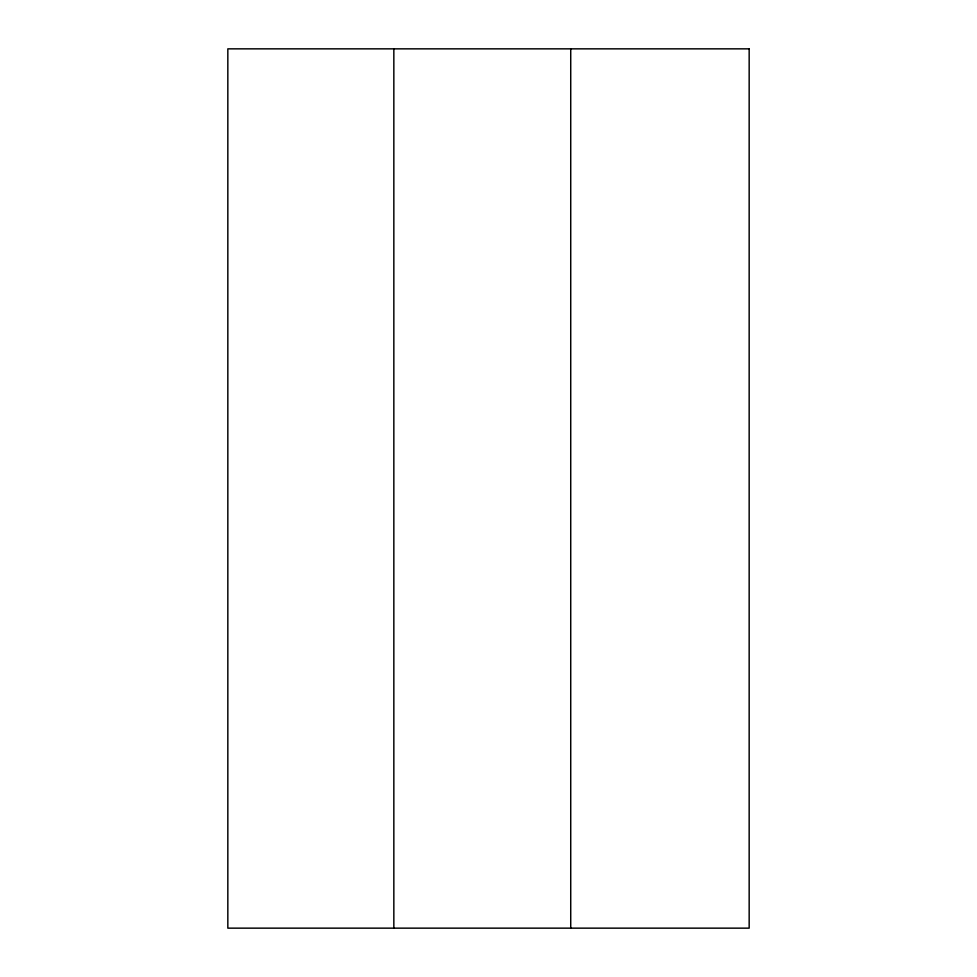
<?xml version="1.0" encoding="UTF-8"?>
<svg xmlns="http://www.w3.org/2000/svg" width="977" height="977" viewBox="0 0 977 977"><rect width="100%" height="100%" fill="white"/><g stroke="black" fill="none" stroke-linecap="round" stroke-linejoin="round"><path stroke-width="1.47" d="M570.727 48.85L570.727 928.15M393.841 48.85L393.841 928.15M749.164 48.85L227.836 48.85L227.836 928.15L749.164 928.15L749.164 48.85"/></g></svg>
